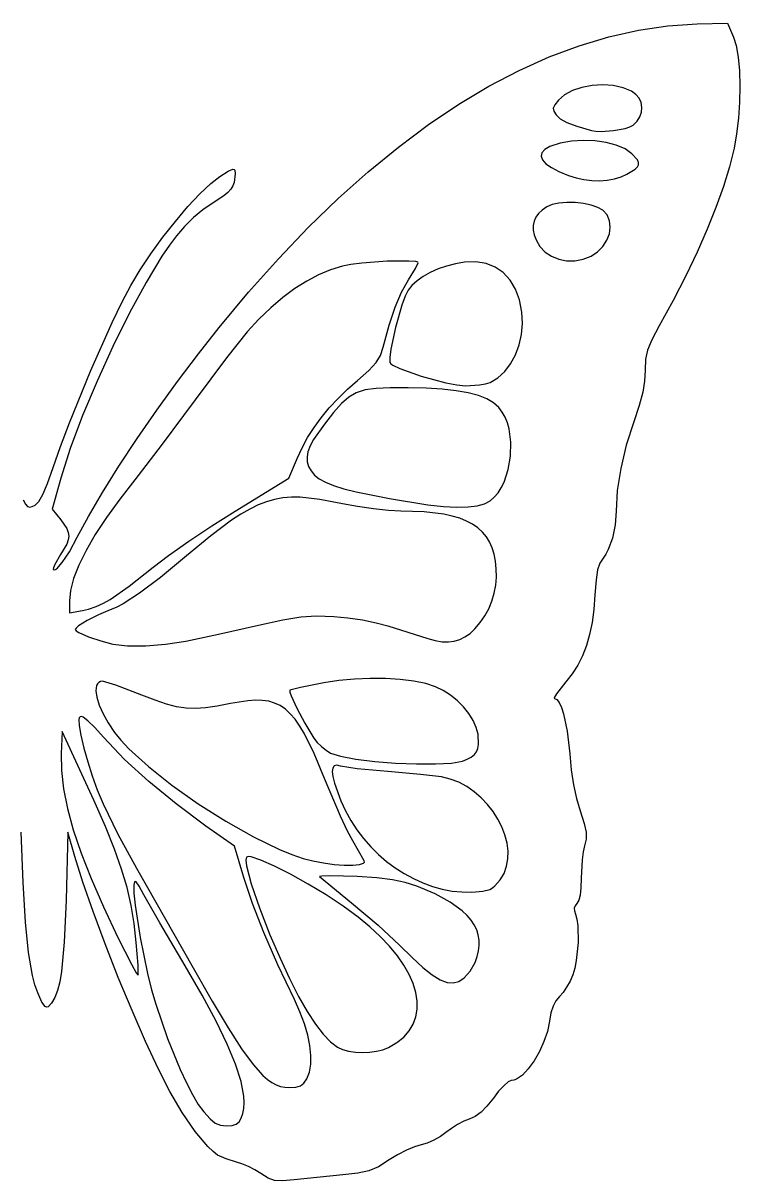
# Model space of a CAD drawing. Extents: x 116 to 479, y 104 to 402.
# Drawn here: x 297.7 to 479.1, y 108.9 to 401.9 of the extents above; entities that cross this region are included whole.
import ezdxf

# ---------------------------------------------------------------- set-up
doc = ezdxf.new("R2010")
doc.units = 0

msp = doc.modelspace()

# ---------------------------------------------------------------- linework, layer by layer
at = {"layer": 'Layer 1'}
for p, q in [((460.868332, 401.264793), (468.26513, 401.751941)), ((468.26513, 401.751941), (475.90491, 401.946101)), ((475.90491, 401.946101), (477.46356, 398.430041)), ((445.915049, 398.504852), (453.415887, 400.180894)), ((453.415887, 400.180894), (460.868332, 401.264793)), ((430.797211, 393.394765), (438.373072, 396.241274)), ((438.373072, 396.241274), (445.915049, 398.504852)), ((477.46356, 398.430041), (478.147828, 396.251188)), ((478.147828, 396.251188), (478.64347, 393.342057)), ((423.194721, 389.969934), (430.797211, 393.394765)), ((478.64347, 393.342057), (478.949601, 389.876758)), ((415.572855, 385.971386), (423.194721, 389.969934)), ((478.949601, 389.876758), (479.065335, 386.0294)), ((407.938868, 381.403729), (415.572855, 385.971386)), ((436.742237, 384.882204), (434.735041, 383.811244)), ((439.105225, 385.665027), (436.742237, 384.882204)), ((441.693432, 386.143906), (439.105225, 385.665027)), ((444.376287, 386.303039), (441.693432, 386.143906)), ((447.023217, 386.12662), (444.376287, 386.303039)), ((449.503648, 385.598845), (447.023217, 386.12662)), ((451.68701, 384.70391), (449.503648, 385.598845)), ((452.767136, 383.920829), (451.68701, 384.70391)), ((453.557998, 382.94192), (452.767136, 383.920829)), ((479.065335, 386.0294), (478.989787, 381.97409)), ((400.300013, 376.271568), (407.938868, 381.403729)), ((432.247497, 381.238138), (431.856674, 380.391315)), ((433.21421, 382.46795), (432.247497, 381.238138)), ((434.735041, 383.811244), (433.21421, 382.46795)), ((454.05696, 381.824359), (453.557998, 382.94192)), ((454.261385, 380.625324), (454.05696, 381.824359)), ((478.989787, 381.97409), (478.722072, 377.884938)), ((431.856674, 380.391315), (431.996871, 379.641677)), ((431.996871, 379.641677), (432.62322, 378.70342)), ((432.62322, 378.70342), (433.636302, 377.729466)), ((453.081081, 377.111132), (453.776082, 378.211534)), ((453.776082, 378.211534), (454.168638, 379.40199)), ((454.168638, 379.40199), (454.261385, 380.625324)), ((392.663547, 370.579512), (400.300013, 376.271568)), ((433.636302, 377.729466), (435.265224, 376.833169)), ((435.265224, 376.833169), (437.790498, 375.890339)), ((437.790498, 375.890339), (441.49264, 374.77679)), ((447.091704, 374.739832), (450.073455, 375.320609)), ((450.073455, 375.320609), (451.250377, 375.713916)), ((451.250377, 375.713916), (452.08104, 376.15797)), ((452.081, 376.15796), (453.081081, 377.111132)), ((452.08104, 376.15797), (452.081, 376.15796)), ((478.722072, 377.884938), (478.261305, 373.936052)), ((439.400703, 372.250886), (436.437064, 372.051228)), ((442.364811, 372.143965), (439.400703, 372.250886)), ((441.49264, 374.77679), (442.590059, 374.58424)), ((442.590059, 374.58424), (443.95752, 374.522829)), ((443.95752, 374.522829), (447.091704, 374.739832)), ((478.261305, 373.936052), (477.6066, 370.301541)), ((385.036722, 364.332167), (392.663547, 370.579512)), ((429.695633, 369.970961), (428.948782, 369.162812)), ((431.00637, 370.68871), (429.695633, 369.970961)), ((433.597688, 371.534125), (431.00637, 370.68871)), ((436.437064, 372.051228), (433.597688, 371.534125)), ((445.205596, 371.741332), (442.364811, 372.143965)), ((447.799263, 371.053854), (445.205596, 371.741332)), ((450.022019, 370.092398), (447.799263, 371.053854)), ((451.75007, 368.86783), (450.022019, 370.092398)), ((477.6066, 370.301541), (476.42431, 365.583242)), ((428.948782, 369.162812), (428.754611, 368.281747)), ((428.754611, 368.281747), (429.10191, 367.345251)), ((429.10191, 367.345251), (429.979472, 366.37081)), ((429.979472, 366.37081), (431.37609, 365.375907)), ((453.15371, 367.31316), (451.75007, 368.86783)), ((453.44664, 366.682754), (453.15371, 367.31316)), ((453.456464, 366.10647), (453.44664, 366.682754)), ((347.48505, 363.114232), (349.627465, 364.43889)), ((349.627465, 364.43889), (350.784514, 364.963149)), ((350.784514, 364.963149), (351.087735, 364.942723)), ((351.087735, 364.942723), (351.257666, 364.743308)), ((351.34839, 363.835661), (351.121308, 361.640409)), ((351.257666, 364.743308), (351.34839, 363.835661)), ((377.426794, 357.534139), (385.036722, 364.332167)), ((431.37609, 365.375907), (433.280555, 364.378029)), ((433.280555, 364.378029), (435.68166, 363.39466)), ((435.68166, 363.39466), (437.626143, 362.787326)), ((448.998242, 363.010108), (450.50706, 363.685095)), ((450.507, 363.6851), (452.595253, 364.984777)), ((450.50706, 363.685095), (450.507, 363.6851)), ((452.595253, 364.984777), (453.175296, 365.551435)), ((453.175296, 365.551435), (453.456464, 366.10647)), ((476.42431, 365.583242), (474.891383, 360.57738)), ((342.435688, 358.74277), (345.173403, 361.338823)), ((345.173403, 361.338823), (347.48505, 363.114232)), ((350.786763, 360.729903), (350.25982, 359.885469)), ((351.121308, 361.640409), (350.786763, 360.729903)), ((437.626143, 362.787326), (439.616838, 362.365305)), ((439.616838, 362.365305), (441.617594, 362.127888)), ((441.617594, 362.127888), (443.592263, 362.074368)), ((443.592263, 362.074368), (445.504693, 362.204037)), ((445.504693, 362.204037), (447.318736, 362.516186)), ((447.318736, 362.516186), (448.998242, 363.010108)), ((474.891383, 360.57738), (473.013744, 355.298033)), ((339.412867, 355.498351), (342.435688, 358.74277)), ((348.493562, 358.218792), (345.55217, 356.288331)), ((349.506685, 359.0631), (348.493562, 358.218792)), ((350.25982, 359.885469), (349.506685, 359.0631)), ((369.841016, 350.190036), (377.426794, 357.534139)), ((336.245901, 351.777842), (339.412867, 355.498351)), ((343.206606, 354.691635), (340.854947, 352.740526)), ((345.55217, 356.288331), (343.206606, 354.691635)), ((429.044738, 354.613179), (428.131314, 353.740755)), ((430.1905, 355.423236), (429.044738, 354.613179)), ((431.543085, 356.005265), (430.1905, 355.423236)), ((433.277993, 356.37537), (431.543085, 356.005265)), ((435.264804, 356.541293), (433.277993, 356.37537)), ((437.373097, 356.510773), (435.264804, 356.541293)), ((439.472454, 356.291553), (437.373097, 356.510773)), ((441.432453, 355.891374), (439.472454, 356.291553)), ((443.122675, 355.317975), (441.432453, 355.891374)), ((444.4127, 354.5791), (443.122675, 355.317975)), ((445.492569, 353.38892), (444.4127, 354.5791)), ((473.013744, 355.298033), (470.797321, 349.759279)), ((333.075755, 347.753519), (336.245901, 351.777842)), ((340.854947, 352.740526), (338.583161, 350.512705)), ((426.998414, 351.799331), (426.777406, 350.725594)), ((427.449461, 352.803595), (426.998414, 351.799331)), ((428.131314, 353.740755), (427.449461, 352.803595)), ((446.110408, 351.942844), (445.492569, 353.38892)), ((446.289523, 350.33136), (446.110408, 351.942844)), ((338.583161, 350.512705), (336.47721, 348.085871)), ((362.286643, 342.304464), (369.841016, 350.190036)), ((426.777406, 350.725594), (426.785672, 349.580017)), ((426.785672, 349.580017), (427.022445, 348.36023)), ((446.053221, 348.64496), (446.289523, 350.33136)), ((470.797321, 349.759279), (468.248039, 343.975194)), ((330.043389, 343.597659), (333.075755, 347.753519)), ((336.47721, 348.085871), (334.713156, 345.729448)), ((427.022445, 348.36023), (427.48696, 347.063866)), ((427.48696, 347.063866), (428.468587, 345.390552)), ((444.427599, 345.409371), (445.424811, 346.974134)), ((445.424811, 346.974134), (446.053221, 348.64496)), ((327.289767, 339.482538), (330.043389, 343.597659)), ((332.833948, 342.952051), (328.821749, 336.326698)), ((334.713156, 345.729448), (332.833948, 342.952051)), ((428.468587, 345.390552), (429.799571, 344.009817)), ((429.799571, 344.009817), (431.413807, 342.941133)), ((431.413807, 342.941133), (433.245189, 342.203971)), ((439.381152, 342.176323), (441.42006, 342.959956)), ((441.42, 342.96), (443.084893, 344.041163)), ((441.42006, 342.959956), (441.42, 342.96)), ((443.084893, 344.041163), (444.427599, 345.409371)), ((468.248039, 343.975194), (465.371824, 337.959858)), ((354.77093, 333.88203), (362.286643, 342.304464)), ((378.48627, 340.469536), (375.497092, 339.54385)), ((380.619704, 340.875555), (378.48627, 340.469536)), ((383.410962, 341.220452), (380.619704, 340.875555)), ((389.805232, 341.676574), (383.410962, 341.220452)), ((395.345647, 341.737286), (389.805232, 341.676574)), ((397.069584, 341.58792), (395.345647, 341.737286)), ((396.970511, 339.841634), (397.70877, 341.30197)), ((397.542923, 341.462804), (397.069584, 341.58792)), ((397.70877, 341.30197), (397.542923, 341.462804)), ((404.86185, 340.466177), (402.726915, 339.733262)), ((407.110335, 341.03734), (404.86185, 340.466177)), ((409.43342, 341.42741), (407.110335, 341.03734)), ((412.274362, 341.529731), (409.43342, 341.42741)), ((414.865274, 341.111094), (412.274362, 341.529731)), ((417.183622, 340.191228), (414.865274, 341.111094)), ((419.206873, 338.78986), (417.183622, 340.191228)), ((433.245189, 342.203971), (435.227611, 341.817801)), ((435.227611, 341.817801), (437.294967, 341.802095)), ((437.294967, 341.802095), (439.381152, 342.176323)), ((324.95585, 335.580432), (327.289767, 339.482538)), ((372.484999, 338.277066), (369.458171, 336.674831)), ((375.497092, 339.54385), (372.484999, 338.277066)), ((395.19555, 336.93712), (396.970511, 339.841634)), ((398.953493, 337.859537), (397.392905, 336.757409)), ((400.74448, 338.857935), (398.953493, 337.859537)), ((402.726915, 339.733262), (400.74448, 338.857935)), ((420.912491, 336.926717), (419.206873, 338.78986)), ((465.371824, 337.959858), (462.174602, 331.727348)), ((322.78277, 331.42102), (324.95585, 335.580432)), ((328.821749, 336.326698), (324.623961, 328.594534)), ((366.424787, 334.742792), (363.393026, 332.486596)), ((369.458171, 336.674831), (366.424787, 334.742792)), ((393.466806, 333.820983), (395.19555, 336.93712)), ((395.11872, 334.31932), (394.381867, 332.811105)), ((396.101664, 335.570889), (395.11872, 334.31932)), ((397.392905, 336.757409), (396.101664, 335.570889)), ((422.277944, 334.621526), (420.912491, 336.926717)), ((423.280699, 331.894014), (422.277944, 334.621526)), ((320.277334, 326.212473), (322.78277, 331.42102)), ((347.30113, 324.927341), (354.77093, 333.88203)), ((363.393026, 332.486596), (360.371067, 329.911891)), ((391.865635, 330.044139), (393.466806, 333.820983)), ((394.381867, 332.811105), (393.561995, 330.568121)), ((423.89822, 328.76391), (423.280699, 331.894014)), ((462.174602, 331.727348), (458.6623, 325.291741)), ((324.623961, 328.594534), (320.423934, 320.140284)), ((360.371067, 329.911891), (357.367089, 327.024321)), ((390.339547, 325.46636), (391.865635, 330.044139)), ((393.561995, 330.568121), (391.93193, 324.905299)), ((424.047763, 325.945501), (423.89822, 328.76391)), ((314.772666, 313.829307), (320.277334, 326.212473)), ((357.367089, 327.024321), (354.38927, 323.829536)), ((388.83605, 319.94742), (390.339547, 325.46636)), ((423.808802, 323.167947), (424.047763, 325.945501)), ((458.6623, 325.291741), (456.76193, 321.759779)), ((342.048449, 318.251267), (347.30113, 324.927341)), ((354.38927, 323.829536), (349.193251, 317.262469)), ((391.93193, 324.905299), (390.746, 319.385762)), ((423.210919, 320.496643), (423.808802, 323.167947)), ((320.423934, 320.140284), (316.405016, 311.348669)), ((388.147296, 317.831682), (388.83605, 319.94742)), ((422.283694, 317.996984), (423.210919, 320.496643)), ((456.76193, 321.759779), (455.688979, 319.1963)), ((336.761042, 311.210414), (342.048449, 318.251267)), ((349.193251, 317.262469), (341.21447, 306.573236)), ((387.058156, 316.015652), (388.147296, 317.831682)), ((390.746, 319.385762), (390.481296, 317.321885)), ((390.481296, 317.321885), (390.52168, 316.06442)), ((421.056708, 315.734366), (422.283694, 317.996984)), ((455.213693, 316.876666), (455.10632, 314.076241)), ((455.688979, 319.1963), (455.213693, 316.876666)), ((309.44839, 300.793604), (314.772666, 313.829307)), ((382.29446, 311.49389), (385.222565, 314.052125)), ((385.222565, 314.052125), (387.058156, 316.015652)), ((390.52168, 316.06442), (390.753983, 315.746582)), ((390.753983, 315.746582), (391.268585, 315.374265)), ((391.268585, 315.374265), (393.012572, 314.507038)), ((393.012572, 314.507038), (398.434854, 312.568157)), ((417.82178, 312.181833), (419.559544, 313.774184)), ((419.559544, 313.774184), (421.056708, 315.734366)), ((455.10632, 314.076241), (454.964253, 311.34423)), ((316.405016, 311.348669), (312.750556, 302.604413)), ((331.565635, 303.992316), (336.761042, 311.210414)), ((379.769103, 309.266127), (382.29446, 311.49389)), ((398.434854, 312.568157), (404.674648, 310.901351)), ((404.674648, 310.901351), (407.440527, 310.374216)), ((413.181104, 310.384471), (414.738567, 310.665975)), ((414.738567, 310.665975), (415.87301, 311.022653)), ((415.873, 311.02271), (417.82178, 312.181833)), ((415.87301, 311.022653), (415.873, 311.02271)), ((454.964253, 311.34423), (454.485701, 308.50069)), ((377.39616, 306.942018), (379.769103, 309.266127)), ((382.00798, 308.408123), (380.087622, 307.300416)), ((384.244688, 309.094544), (382.00798, 308.408123)), ((387.025683, 309.458056), (384.244688, 309.094544)), ((390.578901, 309.597033), (387.025683, 309.458056)), ((395.13228, 309.60985), (390.578901, 309.597033)), ((399.703997, 309.523683), (395.13228, 309.60985)), ((403.743978, 309.294931), (399.703997, 309.523683)), ((407.274921, 308.918691), (403.743978, 309.294931)), ((410.319524, 308.390065), (407.274921, 308.918691)), ((407.440527, 310.374216), (409.61808, 310.16019)), ((409.61808, 310.16019), (413.181104, 310.384471)), ((412.900484, 307.70415), (410.319524, 308.390065)), ((415.040498, 306.856047), (412.900484, 307.70415)), ((454.485701, 308.50069), (453.592139, 305.193625)), ((341.21447, 306.573236), (332.619392, 295.014195)), ((375.189036, 304.538824), (377.39616, 306.942018)), ((378.255677, 305.67305), (376.284209, 303.42765)), ((380.087622, 307.300416), (378.255677, 305.67305)), ((416.762264, 305.840854), (415.040498, 306.856047)), ((418.08848, 304.65367), (416.762264, 305.840854)), ((453.592139, 305.193625), (452.20504, 301.071041)), ((312.750556, 302.604413), (309.643905, 294.29224)), ((326.588954, 296.784504), (331.565635, 303.992316)), ((371.325863, 299.564223), (373.161135, 302.073806)), ((373.161135, 302.073806), (375.189036, 304.538824)), ((376.284209, 303.42765), (373.94528, 300.46584)), ((418.946362, 303.517687), (418.08848, 304.65367)), ((419.660237, 302.215799), (418.946362, 303.517687)), ((420.232518, 300.773857), (419.660237, 302.215799)), ((307.168444, 294.769385), (309.44839, 300.793604)), ((369.696623, 297.027336), (371.325863, 299.564223)), ((373.94528, 300.46584), (371.205371, 296.554983)), ((420.665617, 299.217713), (420.232518, 300.773857)), ((421.123924, 295.866228), (420.665617, 299.217713)), ((452.20504, 301.071041), (450.333126, 295.145532)), ((321.957726, 289.774508), (326.588954, 296.784504)), ((368.28682, 294.480405), (369.696623, 297.027336)), ((371.205371, 296.554983), (370.337111, 294.929168)), ((305.31105, 289.468032), (307.168444, 294.769385)), ((309.643905, 294.29224), (307.26841, 286.796871)), ((332.619392, 295.014195), (325.94157, 286.355936)), ((367.10986, 291.94069), (368.28682, 294.480405)), ((369.789127, 293.47293), (369.550778, 292.148643)), ((370.337111, 294.929168), (369.789127, 293.47293)), ((421.054462, 292.36816), (421.123924, 295.866228)), ((450.333126, 295.145532), (448.937083, 289.249966)), ((364.9624, 286.79539), (367.10986, 291.94069)), ((369.550778, 292.148643), (369.611423, 290.918682)), ((369.611423, 290.918682), (369.96042, 289.745423)), ((420.476535, 288.930324), (421.054462, 292.36816)), ((303.906149, 285.458751), (305.31105, 289.468032)), ((317.798679, 283.149861), (321.957726, 289.774508)), ((369.96042, 289.745423), (370.58713, 288.59124)), ((370.58713, 288.59124), (371.447957, 287.553782)), ((371.447957, 287.553782), (372.636695, 286.610007)), ((419.409447, 285.759537), (420.476535, 288.930324)), ((448.937083, 289.249966), (448.061018, 283.608313)), ((302.726013, 282.632211), (303.906149, 285.458751)), ((307.26841, 286.796871), (305.05337, 278.887511)), ((325.94157, 286.355936), (322.140111, 281.473442)), ((351.341, 278.44474), (364.9624, 286.79539)), ((372.636695, 286.610007), (374.220368, 285.736235)), ((374.220368, 285.736235), (376.265996, 284.908789)), ((376.265996, 284.908789), (378.840604, 284.10399)), ((417.8725, 283.062614), (418.698499, 284.338916)), ((418.698499, 284.338916), (419.409447, 285.759537)), ((301.701099, 280.842844), (302.726013, 282.632211)), ((314.238538, 277.098095), (317.798679, 283.149861)), ((322.140111, 281.473442), (318.816051, 276.857159)), ((361.336157, 281.391607), (359.263435, 280.808104)), ((363.431401, 281.765307), (361.336157, 281.391607)), ((365.586207, 281.941574), (363.431401, 281.765307)), ((367.83761, 281.932775), (365.586207, 281.941574)), ((372.778362, 281.409454), (367.83761, 281.932775)), ((378.54996, 280.29429), (372.778362, 281.409454)), ((378.840604, 284.10399), (382.011214, 283.298161)), ((382.011214, 283.298161), (390.40853, 281.5887)), ((390.40853, 281.5887), (400.140471, 280.036454)), ((415.885, 281.04637), (416.933863, 281.956481)), ((416.933863, 281.956481), (417.8725, 283.062614)), ((448.061018, 283.608313), (447.74904, 278.444541)), ((297.679419, 281.278924), (298.274518, 280.221638)), ((298.274518, 280.221638), (298.82394, 279.640318)), ((298.82394, 279.640318), (299.384059, 279.454257)), ((299.384059, 279.454257), (300.011245, 279.582747)), ((300.011245, 279.582747), (300.76187, 279.945082)), ((300.76187, 279.945082), (301.701099, 280.842844)), ((305.05337, 278.887511), (307.22849, 276.206841)), ((345.491895, 274.738574), (351.341, 278.44474)), ((355.037409, 278.962217), (352.81003, 277.675097)), ((357.176198, 280.00243), (355.037409, 278.962217)), ((359.263435, 280.808104), (357.176198, 280.00243)), ((382.321313, 279.574763), (378.54996, 280.29429)), ((386.353284, 278.982911), (382.321313, 279.574763)), ((390.162968, 278.579926), (386.353284, 278.982911)), ((393.26746, 278.427), (390.162968, 278.579926)), ((399.165545, 278.224789), (393.26746, 278.427)), ((400.140471, 280.036454), (404.086494, 279.616184)), ((404.086494, 279.616184), (407.46148, 279.432251)), ((407.46148, 279.432251), (410.297122, 279.48398)), ((410.297122, 279.48398), (412.625114, 279.770696)), ((412.625114, 279.770696), (414.477152, 280.291724)), ((414.477152, 280.291724), (415.88493, 281.04639)), ((415.88493, 281.04639), (415.885, 281.04637)), ((447.74904, 278.444541), (447.495866, 274.947101)), ((307.22849, 276.206841), (308.76155, 274.003245)), ((311.40403, 271.806741), (314.238538, 277.098095)), ((318.816051, 276.857159), (315.97845, 272.523887)), ((350.457022, 276.1287), (345.225973, 272.208607)), ((352.81003, 277.675097), (350.457022, 276.1287)), ((404.12433, 277.630547), (399.165545, 278.224789)), ((406.26978, 277.175381), (404.12433, 277.630547)), ((408.202356, 276.608968), (406.26978, 277.175381)), ((409.929378, 275.926896), (408.202356, 276.608968)), ((411.458161, 275.12475), (409.929378, 275.926896)), ((308.76155, 274.003245), (309.142896, 273.05171)), ((309.142896, 273.05171), (309.267076, 272.121877)), ((339.635536, 270.820616), (345.491895, 274.738574)), ((412.796025, 274.198118), (411.458161, 275.12475)), ((413.950285, 273.142588), (412.796025, 274.198118)), ((414.92826, 271.953745), (413.950285, 273.142588)), ((447.495866, 274.947101), (446.812773, 271.601116)), ((308.742809, 270.091899), (307.18649, 267.442471)), ((309.133808, 271.154892), (308.742809, 270.091899)), ((309.267076, 272.121877), (309.133808, 271.154892)), ((309.421536, 268.158515), (311.40403, 271.806741)), ((315.97845, 272.523887), (313.63637, 268.490424)), ((334.45181, 267.15772), (339.635536, 270.820616)), ((345.225973, 272.208607), (339.04796, 267.10299)), ((415.737266, 270.627178), (414.92826, 271.953745)), ((416.384622, 269.158473), (415.737266, 270.627178)), ((446.812773, 271.601116), (445.781556, 268.704494)), ((307.18649, 267.442471), (305.730188, 264.957988)), ((307.625406, 265.417475), (309.421536, 268.158515)), ((313.63637, 268.490424), (311.798871, 264.773568)), ((330.6206, 264.21674), (334.45181, 267.15772)), ((339.04796, 267.10299), (332.442362, 261.648542)), ((416.877645, 267.543217), (416.384622, 269.158473)), ((417.223652, 265.776997), (416.877645, 267.543217)), ((445.160962, 267.517789), (444.48401, 266.555141)), ((445.781556, 268.704494), (445.160962, 267.517789)), ((305.372433, 264.10036), (305.34229, 263.664431)), ((305.730188, 264.957988), (305.372433, 264.10036)), ((305.690829, 263.557853), (306.203154, 263.83549)), ((306.203154, 263.83549), (307.625406, 265.417475)), ((311.798871, 264.773568), (310.475014, 261.390119)), ((324.504854, 259.398734), (330.6206, 264.21674)), ((417.42996, 263.8554), (417.223652, 265.776997)), ((417.466009, 261.750325), (417.42996, 263.8554)), ((443.623354, 265.25392), (443.054096, 263.546656)), ((444.48401, 266.555141), (443.623354, 265.25392)), ((305.34229, 263.664431), (305.690829, 263.557853)), ((310.475014, 261.390119), (309.67386, 258.356875)), ((332.442362, 261.648542), (327.170517, 257.656378)), ((417.285607, 259.66647), (417.466009, 261.750325)), ((442.682225, 261.009352), (442.41373, 257.218011)), ((443.054096, 263.546656), (442.682225, 261.009352)), ((309.67386, 258.356875), (309.40447, 255.690636)), ((319.7697, 256.0683), (324.504854, 259.398734)), ((416.895295, 257.62225), (417.285607, 259.66647)), ((309.40447, 255.690636), (309.40389, 252.714356)), ((316.148411, 254.305304), (318.051895, 255.143769)), ((318.051895, 255.143769), (319.76966, 256.068326)), ((319.76966, 256.068326), (319.7697, 256.0683)), ((323.001919, 254.96327), (321.259304, 254.052853)), ((327.170517, 257.656378), (323.001919, 254.96327)), ((415.511116, 253.726377), (416.301617, 255.636081)), ((416.301617, 255.636081), (416.895295, 257.62225)), ((442.41373, 257.218011), (442.127925, 253.566504)), ((309.40389, 252.714356), (312.71077, 253.255786)), ((312.71077, 253.255786), (314.29083, 253.645214)), ((316.802116, 252.196752), (313.935989, 250.733631)), ((314.29083, 253.645214), (316.148411, 254.305304)), ((319.70606, 253.40599), (316.802116, 252.196752)), ((321.259304, 254.052853), (319.70606, 253.40599)), ((414.530334, 251.911552), (415.511116, 253.726377)), ((442.127925, 253.566504), (441.6796, 250.231547)), ((311.747274, 249.373817), (311.106821, 248.844272)), ((313.935989, 250.733631), (311.747274, 249.373817)), ((347.126681, 247.248869), (357.2358, 249.54691)), ((357.2358, 249.54691), (363.448262, 250.935905)), ((363.448262, 250.935905), (367.995869, 251.686248)), ((367.995869, 251.686248), (371.946616, 251.921838)), ((371.946616, 251.921838), (376.3685, 251.76658)), ((376.3685, 251.76658), (379.856632, 251.432769)), ((379.856632, 251.432769), (383.56142, 250.879129)), ((383.56142, 250.879129), (387.073173, 250.176956)), ((387.073173, 250.176956), (389.9822, 249.39755)), ((389.9822, 249.39755), (400.0807, 246.17149)), ((412.0241, 248.6402), (413.365815, 250.210022)), ((413.365815, 250.210022), (414.530334, 251.911552)), ((441.6796, 250.231547), (441.058746, 247.18335)), ((311.106821, 248.844272), (310.87557, 248.4745)), ((310.87557, 248.4745), (311.129979, 248.140574)), ((311.129979, 248.140574), (311.833243, 247.700063)), ((311.833243, 247.700063), (314.226561, 246.638624)), ((314.226561, 246.638624), (317.335974, 245.568865)), ((338.8389, 245.51032), (347.126681, 247.248869)), ((400.0807, 246.17149), (401.974568, 245.656584)), ((408.195171, 245.906535), (409.516263, 246.56805)), ((409.516263, 246.56805), (410.785596, 247.477829)), ((410.785596, 247.477829), (412.0241, 248.6402)), ((441.058746, 247.18335), (440.255352, 244.392124)), ((317.335974, 245.568865), (320.44193, 244.76947)), ((320.44193, 244.76947), (324.144349, 244.358255)), ((324.144349, 244.358255), (328.731744, 244.356218)), ((328.731744, 244.356218), (333.773457, 244.746014)), ((333.773457, 244.746014), (338.83883, 245.5103)), ((338.83883, 245.5103), (338.8389, 245.51032)), ((401.974568, 245.656584), (403.712018, 245.368309)), ((403.712018, 245.368309), (405.31398, 245.310991)), ((405.31398, 245.310991), (406.801388, 245.488958)), ((406.801388, 245.488958), (408.195171, 245.906535)), ((440.255352, 244.392124), (439.259411, 241.828076)), ((439.259411, 241.828076), (438.060911, 239.461419)), ((438.060911, 239.461419), (436.649844, 237.26236)), ((316.513009, 234.726863), (316.286423, 234.250222)), ((316.843777, 235.079387), (316.513009, 234.726863)), ((317.281007, 235.298047), (316.843777, 235.079387)), ((317.82698, 235.3731), (317.281007, 235.298047)), ((321.18885, 234.340256), (317.82698, 235.3731)), ((373.76342, 234.95006), (367.919939, 233.776564)), ((377.590022, 235.540757), (373.76342, 234.95006)), ((381.543684, 235.920406), (377.590022, 235.540757)), ((385.520162, 236.092617), (381.543684, 235.920406)), ((389.415215, 236.061003), (385.520162, 236.092617)), ((393.1246, 235.829172), (389.415215, 236.061003)), ((396.544074, 235.400738), (393.1246, 235.829172)), ((399.569395, 234.77931), (396.544074, 235.400738)), ((402.09632, 233.9685), (399.569395, 234.77931)), ((435.0162, 235.201111), (432.656192, 232.218362)), ((436.649844, 237.26236), (435.0162, 235.201111)), ((316.286423, 234.250222), (316.136675, 232.963569)), ((316.136675, 232.963569), (316.376289, 231.297391)), ((327.71149, 231.85704), (321.18885, 234.340256)), ((331.093523, 230.549784), (327.71149, 231.85704)), ((365.19654, 233.07382), (365.188446, 232.631302)), ((365.188446, 232.631302), (365.512353, 231.660534)), ((367.919939, 233.776564), (365.19654, 233.07382)), ((365.512353, 231.660534), (366.931906, 228.579586)), ((404.024218, 233.0351), (402.09632, 233.9685)), ((405.869952, 231.843097), (404.024218, 233.0351)), ((407.590541, 230.440663), (405.869952, 231.843097)), ((432.656192, 232.218362), (432.12844, 231.311)), ((316.376289, 231.297391), (316.987021, 229.329652)), ((316.987021, 229.329652), (317.950627, 227.138315)), ((333.979924, 229.571176), (331.093523, 230.549784)), ((336.53652, 228.905412), (333.979924, 229.571176)), ((338.929139, 228.536691), (336.53652, 228.905412)), ((343.885754, 228.627164), (341.323608, 228.449209)), ((346.781406, 229.054751), (343.885754, 228.627164)), ((350.17639, 229.71617), (346.781406, 229.054751)), ((354.557729, 230.439048), (350.17639, 229.71617)), ((356.472319, 230.569235), (354.557729, 230.439048)), ((358.228663, 230.524726), (356.472319, 230.569235)), ((359.846111, 230.290128), (358.228663, 230.524726)), ((361.344019, 229.850045), (359.846111, 230.290128)), ((362.741739, 229.189082), (361.344019, 229.850045)), ((364.058625, 228.291845), (362.741739, 229.189082)), ((366.931906, 228.579586), (369.006669, 224.721655)), ((409.143005, 228.875971), (407.590541, 230.440663)), ((410.484365, 227.197196), (409.143005, 228.875971)), ((432.12844, 231.311), (432.068622, 231.06395)), ((432.068622, 231.06395), (432.16046, 230.977751)), ((432.16046, 230.977751), (432.775155, 230.718628)), ((432.775155, 230.718628), (433.37146, 229.964791)), ((433.37146, 229.964791), (433.939616, 228.751543)), ((433.939616, 228.751543), (434.469864, 227.114184)), ((311.907512, 226.136222), (311.792929, 225.677815)), ((311.792929, 225.677815), (311.861014, 224.131674)), ((312.126221, 226.387606), (311.907512, 226.136222)), ((312.452837, 226.434033), (312.126221, 226.387606)), ((312.891141, 226.277567), (312.452837, 226.434033)), ((314.117938, 225.364218), (312.891141, 226.277567)), ((317.950627, 227.138315), (319.248865, 224.801343)), ((341.323608, 228.449209), (338.929139, 228.536691)), ((365.31403, 227.142938), (364.058625, 228.291845)), ((366.527308, 225.726967), (365.31403, 227.142938)), ((367.717812, 224.028536), (366.527308, 225.726967)), ((411.571641, 225.45251), (410.484365, 227.197196)), ((434.469864, 227.114184), (435.377593, 222.708334)), ((311.861014, 224.131674), (312.300224, 221.732662)), ((315.836864, 223.664079), (314.117938, 225.364218)), ((318.07817, 221.19367), (315.836864, 223.664079)), ((319.248865, 224.801343), (320.86349, 222.3967)), ((368.904895, 222.032251), (367.717812, 224.028536)), ((369.006669, 224.721655), (371.28811, 220.97742)), ((412.361853, 223.690087), (411.571641, 225.45251)), ((412.81202, 221.9581), (412.361853, 223.690087)), ((307.56398, 222.62717), (307.34329, 217.05937)), ((312.077, 212.958), (307.56398, 222.62717)), ((312.300224, 221.732662), (313.08031, 218.46426)), ((323.398497, 215.598583), (318.07817, 221.19367)), ((320.86349, 222.3967), (322.466798, 220.411564)), ((322.466798, 220.411564), (324.452765, 218.292473)), ((371.346213, 217.084539), (368.904895, 222.032251)), ((371.28811, 220.97742), (372.132361, 219.897308)), ((372.132361, 219.897308), (373.198736, 218.825619)), ((412.976731, 219.37559), (412.81202, 221.9581)), ((435.377593, 222.708334), (436.01657, 217.029651)), ((307.34329, 217.05937), (307.39956, 212.76201)), ((313.08031, 218.46426), (314.052857, 214.926998)), ((324.452765, 218.292473), (329.402071, 213.766452)), ((374.00609, 210.76067), (371.346213, 217.084539)), ((373.198736, 218.825619), (374.350629, 217.886205)), ((374.350629, 217.886205), (375.45143, 217.20292)), ((375.45143, 217.20292), (378.020515, 216.370963)), ((411.890856, 216.800013), (412.450231, 217.519166)), ((412.450231, 217.519166), (412.807267, 218.369262)), ((412.807267, 218.369262), (412.976731, 219.37559)), ((436.01657, 217.029651), (436.426132, 212.947806)), ((314.052857, 214.926998), (315.173473, 211.429957)), ((329.531232, 209.949764), (323.398497, 215.598583)), ((376.441491, 213.923816), (376.049151, 213.395155)), ((377.102654, 214.083678), (376.441491, 213.923816)), ((378.0326, 213.87866), (377.102654, 214.083678)), ((378.020515, 216.370963), (381.914538, 215.651714)), ((381.914538, 215.651714), (386.700438, 215.071462)), ((386.700438, 215.071462), (391.945156, 214.656499)), ((391.945156, 214.656499), (397.215634, 214.433113)), ((397.215634, 214.433113), (402.078812, 214.427594)), ((402.078812, 214.427594), (406.10163, 214.666233)), ((406.10163, 214.666233), (408.85103, 215.17532)), ((408.851, 215.17532), (410.106009, 215.653379)), ((408.85103, 215.17532), (408.851, 215.17532)), ((410.106009, 215.653379), (411.114371, 216.186514)), ((411.114371, 216.186514), (411.890856, 216.800013)), ((307.39956, 212.76201), (307.91205, 208.160037)), ((315.625617, 205.231365), (312.077, 212.958)), ((315.173473, 211.429957), (316.467554, 207.915274)), ((329.402071, 213.766452), (335.370202, 209.046689)), ((376.049151, 213.395155), (375.925675, 212.493776)), ((375.925675, 212.493776), (376.071102, 211.215761)), ((376.071102, 211.215761), (376.485472, 209.55719)), ((382.221901, 213.223684), (378.0326, 213.87866)), ((389.9816, 212.48797), (382.221901, 213.223684)), ((398.225211, 211.76597), (389.9816, 212.48797)), ((403.578, 211.14396), (398.225211, 211.76597)), ((405.807746, 210.609263), (403.578, 211.14396)), ((436.426132, 212.947806), (437.002809, 209.182877)), ((307.91205, 208.160037), (308.900809, 203.188396)), ((336.410312, 204.304572), (329.531232, 209.949764)), ((335.370202, 209.046689), (342.015951, 204.361238)), ((378.054189, 201.217835), (374.00609, 210.76067)), ((376.485472, 209.55719), (378.1212, 205.08271)), ((407.945655, 209.784785), (405.807746, 210.609263)), ((409.974164, 208.701388), (407.945655, 209.784785)), ((411.875713, 207.389933), (409.974164, 208.701388)), ((437.002809, 209.182877), (437.747626, 205.729261)), ((318.517187, 198.618792), (315.625617, 205.231365)), ((316.467554, 207.915274), (317.960496, 204.325087)), ((413.632739, 205.881284), (411.875713, 207.389933)), ((415.227683, 204.206302), (413.632739, 205.881284)), ((437.747626, 205.729261), (438.66161, 202.581351)), ((308.900809, 203.188396), (310.385889, 197.782033)), ((317.960496, 204.325087), (321.644551, 196.686755)), ((343.96967, 198.72037), (336.410312, 204.304572)), ((342.015951, 204.361238), (348.998111, 199.93815)), ((378.1212, 205.08271), (379.289217, 202.541784)), ((379.289217, 202.541784), (380.642097, 200.102364)), ((416.642981, 202.39585), (415.227683, 204.206302)), ((417.861072, 200.480789), (416.642981, 202.39585)), ((438.66161, 202.581351), (439.680602, 199.342551)), ((348.998111, 199.93815), (355.975475, 196.00548)), ((379.827505, 197.410599), (378.054189, 201.217835)), ((380.642097, 200.102364), (382.165968, 197.774112)), ((418.864396, 198.491982), (417.861072, 200.480789)), ((439.680602, 199.342551), (440.163685, 197.133972)), ((297.75465, 184.423921), (297.24118, 197.135721)), ((309.03521, 197.135661), (308.56609, 179.994861)), ((310.79748, 190.982561), (309.03521, 197.135661)), ((310.385889, 197.782033), (312.387337, 191.875892)), ((320.828164, 192.886034), (318.517187, 198.618792)), ((321.644551, 196.686755), (326.42881, 188.05206)), ((351.22935, 193.61983), (343.96967, 198.72037)), ((381.12233, 194.93837), (379.827505, 197.410599)), ((382.165968, 197.774112), (383.846957, 195.566694)), ((419.635391, 196.460291), (418.864396, 198.491982)), ((420.156495, 194.416578), (419.635391, 196.460291)), ((440.163685, 197.133972), (440.176878, 195.435943)), ((353.56433, 185.7087), (351.22935, 193.61983)), ((355.975475, 196.00548), (362.606837, 192.791279)), ((384.021, 189.88403), (381.12233, 194.93837)), ((383.846957, 195.566694), (385.671191, 193.489776)), ((385.671191, 193.489776), (387.624797, 191.553021)), ((420.410146, 192.391705), (420.156495, 194.416578)), ((439.7862, 193.728791), (439.448741, 192.193953)), ((440.176878, 195.435943), (439.7862, 193.728791)), ((312.802589, 184.550873), (310.79748, 190.982561)), ((312.387337, 191.875892), (314.925204, 185.404922)), ((322.635, 187.79884), (320.828164, 192.886034)), ((354.21392, 190.80223), (354.082033, 190.061051)), ((354.645769, 190.968998), (354.21392, 190.80223)), ((355.426086, 190.895912), (354.645769, 190.968998)), ((357.886207, 190.108376), (355.426086, 190.895912)), ((362.606837, 192.791279), (365.68614, 191.524871)), ((365.68614, 191.524871), (368.55099, 190.5236)), ((368.55099, 190.5236), (371.031115, 189.867618)), ((387.624797, 191.553021), (389.693902, 189.766094)), ((420.378784, 190.416535), (420.410146, 192.391705)), ((439.448741, 192.193953), (439.172391, 190.137276)), ((324.014148, 183.122961), (322.635, 187.79884)), ((326.42881, 188.05206), (340.77051, 162.85436)), ((354.082033, 190.061051), (354.263319, 188.621918)), ((354.263319, 188.621918), (355.438328, 184.069422)), ((361.302452, 188.596028), (357.886207, 190.108376)), ((365.382992, 186.51527), (361.302452, 188.596028)), ((371.031115, 189.867618), (373.702206, 189.36187)), ((373.702206, 189.36187), (376.390729, 189.013531)), ((376.390729, 189.013531), (378.923149, 188.829774)), ((378.923149, 188.829774), (381.12593, 188.817774)), ((381.12593, 188.817774), (382.825537, 188.984705)), ((382.825537, 188.984705), (383.848435, 189.337743)), ((383.848435, 189.337743), (384.051889, 189.586293)), ((384.02109, 189.88406), (384.021, 189.88403)), ((384.051889, 189.586293), (384.02109, 189.88406)), ((389.693902, 189.766094), (391.864634, 188.13866)), ((391.864634, 188.13866), (394.123119, 186.680384)), ((419.390772, 186.73875), (420.044846, 188.521929)), ((420.044846, 188.521929), (420.378784, 190.416535)), ((439.172391, 190.137276), (438.91709, 185.533981)), ((314.925204, 185.404922), (318.019538, 178.304066)), ((326.095173, 184.703788), (325.928388, 184.594302)), ((326.327916, 184.572423), (326.095173, 184.703788)), ((355.741242, 179.11392), (353.56433, 185.7087)), ((369.835999, 184.022507), (365.382992, 186.51527)), ((373.328838, 186.05123), (372.68782, 185.91252)), ((372.68782, 185.91252), (380.78244, 179.28135)), ((375.346169, 186.098233), (373.328838, 186.05123)), ((382.25419, 185.91652), (375.346169, 186.098233)), ((387.21264, 185.607443), (382.25419, 185.91652)), ((391.142859, 185.141575), (387.21264, 185.607443)), ((394.400094, 184.462317), (391.142859, 185.141575)), ((394.123119, 186.680384), (396.455485, 185.400931)), ((396.455485, 185.400931), (398.84786, 184.309965)), ((417.10844, 183.54763), (418.39907, 185.09788)), ((418.399, 185.09786), (419.390772, 186.73875)), ((418.39907, 185.09788), (418.399, 185.09786)), ((438.91709, 185.533981), (438.851283, 183.107053)), ((298.298103, 174.396084), (297.75465, 184.423921)), ((315.410233, 177.046661), (312.802589, 184.550873)), ((325.042062, 178.624147), (324.014148, 183.122961)), ((325.928388, 184.594302), (325.7241, 183.71777)), ((325.7241, 183.71777), (325.730107, 181.741806)), ((325.730107, 181.741806), (326.034375, 178.69678)), ((327.059862, 183.522147), (326.327916, 184.572423)), ((328.2614, 181.31349), (327.059862, 183.522147)), ((355.438328, 184.069422), (357.484787, 177.984005)), ((374.369642, 181.274144), (369.835999, 184.022507)), ((397.33959, 183.51307), (394.400094, 184.462317)), ((401.978858, 181.5402), (397.33959, 183.51307)), ((398.84786, 184.309965), (401.286369, 183.417151)), ((401.286369, 183.417151), (403.75714, 182.732153)), ((403.75714, 182.732153), (406.246301, 182.264638)), ((406.246301, 182.264638), (408.739979, 182.024268)), ((408.739979, 182.024268), (411.2243, 182.02071)), ((411.2243, 182.02071), (414.032021, 182.228193)), ((414.032021, 182.228193), (415.823079, 182.664117)), ((415.823079, 182.664117), (416.497036, 183.036229)), ((416.497036, 183.036229), (417.10844, 183.54763)), ((438.851283, 183.107053), (438.65091, 181.248334)), ((308.56609, 179.994861), (308.134827, 169.30002)), ((332.286025, 174.207206), (328.2614, 181.31349)), ((358.607312, 171.734387), (355.741242, 179.11392)), ((378.692092, 178.426583), (374.369642, 181.274144)), ((380.78244, 179.28135), (387.536385, 173.589038)), ((405.805654, 179.457363), (401.978858, 181.5402)), ((408.82635, 177.256194), (405.805654, 179.457363)), ((437.82874, 179.131221), (437.364106, 178.544994)), ((438.311539, 179.931748), (437.82874, 179.131221)), ((438.65091, 181.248334), (438.311539, 179.931748)), ((318.461811, 168.862593), (315.410233, 177.046661)), ((318.019538, 178.304066), (321.69039, 170.50827)), ((325.795195, 174.06815), (325.042062, 178.624147)), ((326.034375, 178.69678), (327.332444, 170.517268)), ((357.484787, 177.984005), (360.14854, 171.20493)), ((382.51152, 175.63623), (378.692092, 178.426583)), ((410.0364, 176.10862), (408.82635, 177.256194)), ((411.047315, 174.928326), (410.0364, 176.10862)), ((437.364106, 178.544994), (437.152027, 177.931894)), ((437.152027, 177.931894), (437.18632, 177.246736)), ((437.18632, 177.246736), (437.4608, 176.444341)), ((437.4608, 176.444341), (437.836615, 175.174637)), ((299.051021, 166.687489), (298.298103, 174.396084)), ((326.35, 169.22072), (325.795195, 174.06815)), ((338.7315, 163.29369), (332.286025, 174.207206)), ((385.458946, 173.20292), (382.51152, 175.63623)), ((388.091652, 170.758103), (385.458946, 173.20292)), ((387.536385, 173.589038), (392.92434, 168.58665)), ((411.85989, 173.714267), (411.047315, 174.928326)), ((412.474921, 172.465396), (411.85989, 173.714267)), ((437.836615, 175.174637), (438.069565, 173.457142)), ((438.069565, 173.457142), (438.129629, 169.19867)), ((321.69039, 170.50827), (325.182179, 163.601566)), ((327.332444, 170.517268), (329.207816, 161.414682)), ((362.144517, 163.613686), (358.607312, 171.734387)), ((360.14854, 171.20493), (362.715701, 165.299516)), ((390.406578, 168.314925), (388.091652, 170.758103)), ((412.893205, 171.180667), (412.474921, 172.465396)), ((413.115538, 169.859036), (412.893205, 171.180667)), ((308.134827, 169.30002), (307.455338, 161.937186)), ((321.798722, 160.391336), (318.461811, 168.862593)), ((326.35019, 169.22055), (326.35, 169.22072)), ((326.794723, 163.514428), (326.35019, 169.22055)), ((392.400659, 165.88653), (390.406578, 168.314925)), ((392.92434, 168.58665), (396.127168, 165.408165)), ((412.614796, 165.662269), (412.975538, 167.100883)), ((412.975538, 167.100883), (413.142717, 168.499457)), ((413.142717, 168.499457), (413.115538, 169.859036)), ((438.129629, 169.19867), (437.686516, 164.708708)), ((300.070596, 160.861434), (299.051021, 166.687489)), ((362.715701, 165.299516), (365.138965, 160.101905)), ((394.070833, 163.486063), (392.400659, 165.88653)), ((396.127168, 165.408165), (398.874111, 162.90494)), ((410.803035, 161.985685), (412.06129, 164.18257)), ((412.06129, 164.18257), (412.614796, 165.662269)), ((437.686516, 164.708708), (437.290494, 162.701851)), ((307.455338, 161.937186), (306.986279, 159.248437)), ((325.182179, 163.601566), (326.311928, 161.581197)), ((326.311928, 161.581197), (326.80706, 160.93498)), ((326.80706, 160.93498), (326.794723, 163.514428)), ((329.207816, 161.414682), (330.233712, 157.215813)), ((343.019613, 155.923824), (338.7315, 163.29369)), ((340.77051, 162.85436), (345.570643, 154.392476)), ((366.33483, 154.7954), (362.144517, 163.613686)), ((395.414038, 161.126669), (394.070833, 163.486063)), ((398.874111, 162.90494), (401.228379, 161.044917)), ((409.322, 160.27066), (410.803035, 161.985685)), ((437.290494, 162.701851), (436.78575, 161.027041)), ((300.698252, 158.517891), (300.070596, 160.861434)), ((301.41402, 156.481221), (300.698252, 158.517891)), ((306.986279, 159.248437), (306.41169, 157.084489)), ((325.262366, 152.025557), (321.798722, 160.391336)), ((365.138965, 160.101905), (367.429026, 155.594332)), ((396.42721, 158.821493), (395.414038, 161.126669)), ((397.107289, 156.58368), (396.42721, 158.821493)), ((401.228379, 161.044917), (403.253181, 159.796041)), ((403.253181, 159.796041), (405.011728, 159.126256)), ((405.011728, 159.126256), (406.56723, 159.003505)), ((406.56723, 159.003505), (407.982898, 159.395732)), ((407.982898, 159.395732), (409.32194, 160.27088)), ((409.32194, 160.27088), (409.322, 160.27066)), ((436.101127, 159.489031), (435.244734, 157.951647)), ((436.78575, 161.027041), (436.101127, 159.489031)), ((302.449877, 154.136789), (301.41402, 156.481221)), ((305.717077, 155.342608), (304.88795, 153.920061)), ((306.41169, 157.084489), (305.717077, 155.342608)), ((330.233712, 157.215813), (331.25, 153.62447)), ((346.562767, 149.35102), (343.019613, 155.923824)), ((367.429026, 155.594332), (369.596576, 151.75903)), ((397.45121, 154.426375), (397.107289, 156.58368)), ((433.45393, 155.592091), (432.505605, 154.495227)), ((434.325894, 156.593223), (433.45393, 155.592091)), ((435.244734, 157.951647), (434.325894, 156.593223)), ((303.266474, 153.007836), (302.449877, 154.136789)), ((303.643023, 152.861952), (303.266474, 153.007836)), ((304.025326, 152.975285), (303.643023, 152.861952)), ((304.88795, 153.920061), (304.025326, 152.975285)), ((331.25, 153.62447), (334.227616, 144.927067)), ((345.570643, 154.392476), (349.601041, 147.596849)), ((367.753459, 151.677942), (366.33483, 154.7954)), ((397.455911, 152.362722), (397.45121, 154.426375)), ((431.795887, 153.16194), (431.276388, 151.473271)), ((432.505605, 154.495227), (431.795887, 153.16194)), ((328.69414, 144.157924), (325.262366, 152.025557)), ((368.888155, 148.672719), (367.753459, 151.677942)), ((369.596576, 151.75903), (371.65231, 148.578235)), ((396.435405, 148.568955), (397.11833, 150.405867)), ((397.11833, 150.405867), (397.455911, 152.362722)), ((431.276388, 151.473271), (430.89872, 149.310261)), ((349.373459, 143.541219), (346.562767, 149.35102)), ((349.601041, 147.596849), (352.994493, 142.301656)), ((369.734032, 145.811083), (368.888155, 148.672719)), ((371.65231, 148.578235), (373.606919, 146.03418)), ((394.021268, 145.307538), (395.404071, 146.86513)), ((395.404071, 146.86513), (396.435405, 148.568955)), ((430.368962, 146.750837), (429.492001, 144.150548)), ((430.89872, 149.310261), (430.368962, 146.750837)), ((331.935445, 137.181102), (328.69414, 144.157924)), ((334.227616, 144.927067), (337.422914, 137.09387)), ((370.286199, 143.124385), (369.734032, 145.811083)), ((373.606919, 146.03418), (375.471098, 144.1091)), ((375.471098, 144.1091), (377.25554, 142.78523)), ((390.189, 142.68363), (392.283931, 143.909323)), ((392.283931, 143.909323), (394.021268, 145.307538)), ((429.492001, 144.150548), (428.343886, 141.627169)), ((351.464191, 138.460361), (349.373459, 143.541219)), ((352.994493, 142.301656), (355.883785, 138.341072)), ((370.539768, 140.643976), (370.286199, 143.124385)), ((377.25554, 142.78523), (378.551993, 142.187055)), ((378.551993, 142.187055), (380.080691, 141.755048)), ((380.080691, 141.755048), (381.771258, 141.489763)), ((381.771258, 141.489763), (383.553317, 141.391752)), ((383.553317, 141.391752), (385.356492, 141.461571)), ((385.356492, 141.461571), (387.110405, 141.699771)), ((387.110405, 141.699771), (388.74468, 142.106906)), ((388.74468, 142.106906), (390.18894, 142.68353)), ((390.18894, 142.68353), (390.189, 142.68363)), ((428.343886, 141.627169), (427.000664, 139.29848)), ((352.847462, 134.074389), (351.464191, 138.460361)), ((355.883785, 138.341072), (358.401705, 135.549275)), ((370.131557, 136.427432), (370.48985, 138.401208)), ((370.48985, 138.401208), (370.539768, 140.643976)), ((427.000664, 139.29848), (425.538385, 137.282257)), ((334.82768, 131.487761), (331.935445, 137.181102)), ((337.422914, 137.09387), (339.019017, 133.687659)), ((358.401705, 135.549275), (359.562897, 134.539851)), ((369.46, 134.754), (370.131557, 136.427432)), ((424.033097, 135.696277), (422.560849, 134.65832)), ((425.538385, 137.282257), (424.033097, 135.696277)), ((339.019017, 133.687659), (340.569729, 130.721073)), ((353.53577, 130.349242), (352.847462, 134.074389)), ((359.562897, 134.539851), (360.681041, 133.76044)), ((360.681041, 133.76044), (361.772736, 133.190313)), ((361.772736, 133.190313), (362.85458, 132.808743)), ((362.85458, 132.808743), (363.943172, 132.595001)), ((363.943172, 132.595001), (365.05511, 132.52836)), ((365.05511, 132.52836), (366.698236, 132.621036)), ((366.698236, 132.621036), (367.857575, 132.960967)), ((367.857575, 132.960967), (368.716906, 133.641013)), ((368.716906, 133.641013), (369.46001, 134.75403)), ((369.46001, 134.75403), (369.46, 134.754)), ((419.326506, 132.990137), (418.032982, 131.587262)), ((420.430627, 133.938027), (419.326506, 132.990137)), ((421.19769, 134.286161), (420.430627, 133.938027)), ((421.86088, 134.381654), (421.19769, 134.286161)), ((422.560849, 134.65832), (421.86088, 134.381654)), ((337.939159, 126.244829), (334.82768, 131.487761)), ((340.569729, 130.721073), (342.04178, 128.268635)), ((353.62322, 128.723835), (353.53577, 130.349242)), ((416.69771, 129.874171), (415.080292, 127.797583)), ((418.032982, 131.587262), (416.69771, 129.874171)), ((341.278363, 121.437224), (337.939159, 126.244829)), ((342.04178, 128.268635), (343.4019, 126.40487)), ((343.4019, 126.40487), (345.0098, 124.621932)), ((353.292522, 125.926066), (353.541616, 127.250862)), ((353.541616, 127.250862), (353.62322, 128.723835)), ((413.581298, 126.267965), (412.112562, 125.208392)), ((415.080292, 127.797583), (413.581298, 126.267965)), ((345.0098, 124.621932), (346.343991, 123.539576)), ((346.343991, 123.539576), (347.657011, 123.003395)), ((350.589546, 122.953007), (351.602942, 123.266903)), ((351.602942, 123.266903), (352.334598, 123.848387)), ((352.334598, 123.848387), (352.87752, 124.74518)), ((352.8775, 124.74519), (353.292522, 125.926066)), ((352.87752, 124.74518), (352.8775, 124.74519)), ((407.642425, 123.16674), (406.074093, 122.183951)), ((409.210757, 123.989807), (407.642425, 123.16674)), ((410.58592, 124.541941), (409.210757, 123.989807)), ((412.112562, 125.208392), (410.58592, 124.541941)), ((344.4127, 117.639962), (341.278363, 121.437224)), ((347.657011, 123.003395), (349.2014, 122.85898)), ((349.2014, 122.85898), (350.589546, 122.953007)), ((404.69893, 121.152651), (403.294734, 120.142793)), ((406.074093, 122.183951), (404.69893, 121.152651)), ((345.767859, 116.299903), (344.4127, 117.639962)), ((396.780808, 117.530912), (394.700238, 116.637804)), ((398.444, 118.035021), (396.780808, 117.530912)), ((399.962029, 118.481682), (398.444, 118.035021)), ((401.647354, 119.218371), (399.962029, 118.481682)), ((403.294734, 120.142793), (401.647354, 119.218371)), ((346.90958, 115.428061), (345.767859, 116.299903)), ((349.083278, 114.448081), (346.90958, 115.428061)), ((351.69349, 113.670751), (349.083278, 114.448081)), ((392.467893, 115.481884), (390.34938, 114.189341)), ((394.700238, 116.637804), (392.467893, 115.481884)), ((353.080574, 113.247936), (351.69349, 113.670751)), ((354.697924, 112.564656), (353.080574, 113.247936)), ((356.344537, 111.715296), (354.697924, 112.564656)), ((357.81941, 110.794241), (356.344537, 111.715296)), ((385.197046, 111.431379), (382.435397, 110.824818)), ((387.591362, 112.474901), (385.197046, 111.431379)), ((390.34938, 114.189341), (387.591362, 112.474901)), ((359.706074, 109.590183), (357.81941, 110.794241)), ((361.345754, 108.998976), (359.706074, 109.590183)), ((363.343505, 108.906969), (361.345754, 108.998976)), ((366.30438, 109.200511), (363.343505, 108.906969)), ((378.57538, 110.421261), (366.30438, 109.200511)), ((382.435397, 110.824818), (378.57538, 110.421261))]:
    msp.add_line(p, q, dxfattribs=at)

doc.saveas('drawing.dxf')
